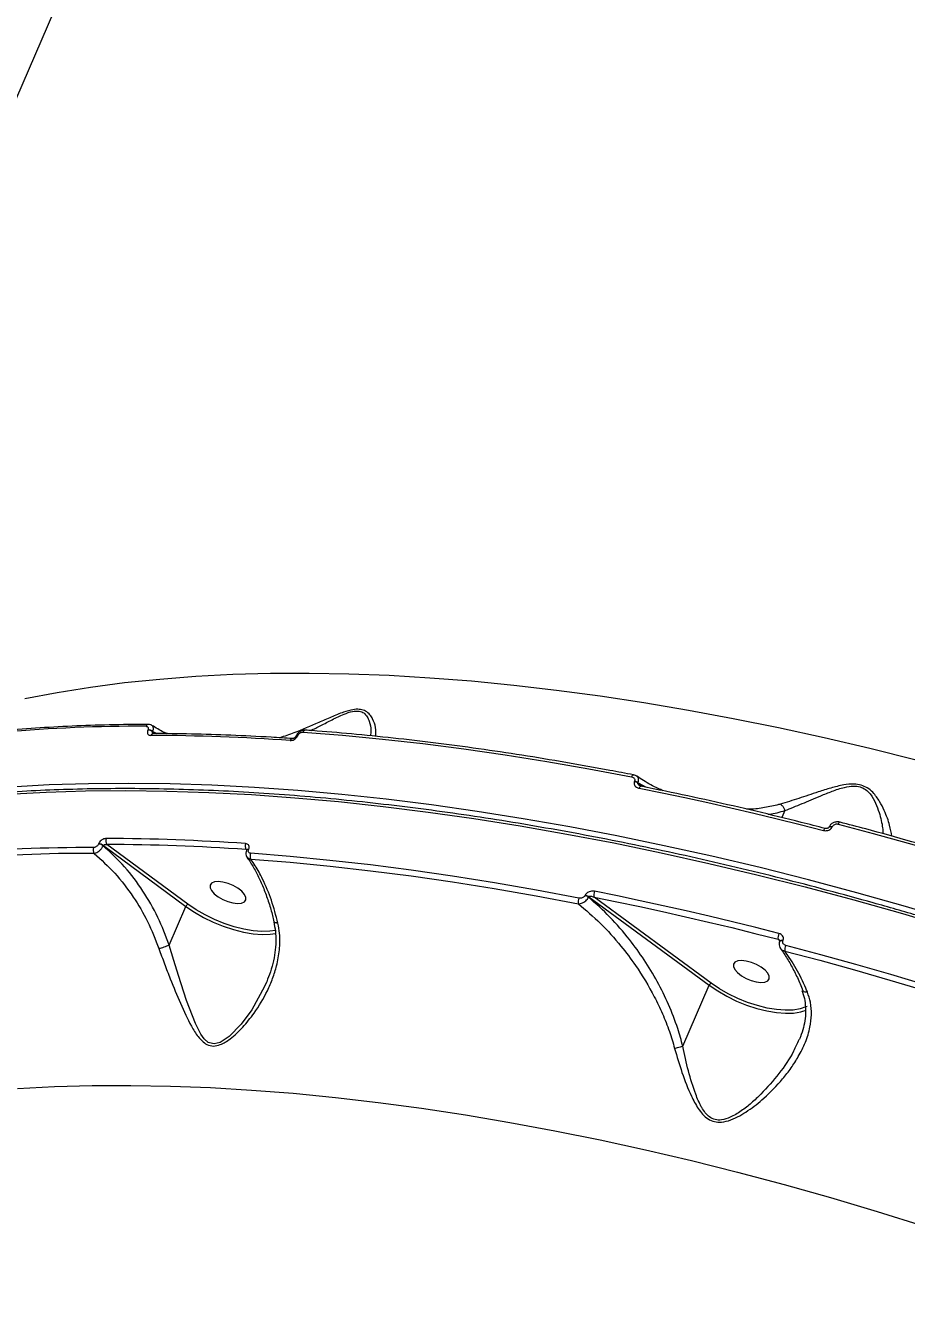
# Model space of a CAD drawing. Header units: millimetres. Extents: x -5238 to 5144, y -3542 to 5092.
# Drawn here: x 2491.6 to 2696.1, y 1511.6 to 1810.1 of the extents above; entities that cross this region are included whole.
import ezdxf

# ---------------------------------------------------------------- set-up
doc = ezdxf.new("R2010")
doc.units = ezdxf.units.MM
for name, color, linetype in [('DIKOM_ОБЪЕКТ', 7, 'Continuous'), ('DIKOM_РАЗМЕР_ЗОНА', 7, 'Continuous'), ('DIKOM_РАЗМЕР_ОБЪЕКТА', 7, 'Continuous')]:
    doc.layers.add(name, color=color, linetype=linetype)
doc.styles.add('style1', font='arial.ttf', dxfattribs={"width": 0.8})
doc.dimstyles.new('1-50', dxfattribs={"dimtxt": 300, "dimasz": 200, "dimexe": 100, "dimexo": 0, "dimgap": 100, "dimtad": 1, "dimtxsty": 'style1', "dimcen": 200, "dimclrd": 7, "dimclre": 7, "dimclrt": 7, "dimadec": 1, "dimazin": 2, "dimtfac": 1, "dimtmove": 0, "dimatfit": 2, "dimfxl": 0, "dimlwd": 25, "dimlwe": 18, "dimarcsym": 0})

# ---------------------------------------------------------------- blocks, each defined once
blk = doc.blocks.new('*D1')
at = {"layer": 'Defpoints', "color": 0, "transparency": 16777216}
for p in [(-4787.63, 5091.56), (3144.22, 5091.56), (-2554.16, -2403.28)]:
    blk.add_point(p, dxfattribs=at)
at = {"layer": 'DIKOM_РАЗМЕР_ЗОНА', "color": 7, "lineweight": 18, "transparency": 16777216}
for p, q in [((3144.22, 5091.56), (-4887.63, 5091.56)), ((-2554.16, -2403.28), (-4887.63, -2403.28))]:
    blk.add_line(p, q, dxfattribs=at)
at = {"layer": 'DIKOM_РАЗМЕР_ЗОНА', "color": 7, "lineweight": 25, "transparency": 16777216}
blk.add_line((-4787.63, -2203.28), (-4787.63, 4891.56), dxfattribs=at)
at = {"layer": 'DIKOM_РАЗМЕР_ЗОНА', "color": 7, "transparency": 16777216}
for points in [[(-4820.97, 4891.56), (-4754.3, 4891.56), (-4787.63, 5091.56)], [(-4820.97, -2203.28), (-4754.3, -2203.28), (-4787.63, -2403.28)]]:
    blk.add_solid(points, dxfattribs=at)
at = {"layer": 'DIKOM_РАЗМЕР_ЗОНА', "color": 7, "transparency": 16777216, "insert": (-5040.81, 1344.14), "char_height": 300, "attachment_point": 5, "rotation": 90, "style": 'style1'}
blk.add_mtext('7500', dxfattribs=at)
blk = doc.blocks.new('*D2')
at = {"layer": 'Defpoints', "color": 0, "transparency": 16777216}
for p in [(5144.22, 2720.02), (-4054.16, -903.28), (5144.22, -3441.88)]:
    blk.add_point(p, dxfattribs=at)
at = {"layer": 'DIKOM_РАЗМЕР_ЗОНА', "color": 7, "lineweight": 18, "transparency": 16777216}
for p, q in [((5144.22, 2720.02), (5144.22, -3541.88)), ((-4054.16, -903.28), (-4054.16, -3541.88))]:
    blk.add_line(p, q, dxfattribs=at)
at = {"layer": 'DIKOM_РАЗМЕР_ЗОНА', "color": 7, "lineweight": 25, "transparency": 16777216}
blk.add_line((-3854.16, -3441.88), (4944.22, -3441.88), dxfattribs=at)
at = {"layer": 'DIKOM_РАЗМЕР_ЗОНА', "color": 7, "transparency": 16777216}
for points in [[(-3854.16, -3408.54), (-3854.16, -3475.21), (-4054.16, -3441.88)], [(4944.22, -3408.54), (4944.22, -3475.21), (5144.22, -3441.88)]]:
    blk.add_solid(points, dxfattribs=at)
at = {"layer": 'DIKOM_РАЗМЕР_ЗОНА', "color": 7, "transparency": 16777216, "insert": (545.03, -3188.7), "char_height": 300, "attachment_point": 5, "style": 'style1'}
blk.add_mtext('9200', dxfattribs=at)
blk = doc.blocks.new('*D3')
at = {"layer": 'Defpoints', "color": 0, "transparency": 16777216}
for p in [(3889.93, 2956), (-2405.68, -161.05), (3889.93, -2949.28)]:
    blk.add_point(p, dxfattribs=at)
at = {"layer": 'DIKOM_РАЗМЕР_ОБЪЕКТА', "color": 7, "lineweight": 18, "transparency": 16777216}
for p, q in [((3889.93, 2956), (3889.93, -3049.28)), ((-2405.68, -161.05), (-2405.68, -3049.28))]:
    blk.add_line(p, q, dxfattribs=at)
at = {"layer": 'DIKOM_РАЗМЕР_ОБЪЕКТА', "color": 7, "lineweight": 25, "transparency": 16777216}
blk.add_line((-2205.68, -2949.28), (3689.93, -2949.28), dxfattribs=at)
at = {"layer": 'DIKOM_РАЗМЕР_ОБЪЕКТА', "color": 7, "transparency": 16777216}
for points in [[(-2205.68, -2915.95), (-2205.68, -2982.61), (-2405.68, -2949.28)], [(3689.93, -2915.95), (3689.93, -2982.61), (3889.93, -2949.28)]]:
    blk.add_solid(points, dxfattribs=at)
at = {"layer": 'DIKOM_РАЗМЕР_ОБЪЕКТА', "color": 7, "transparency": 16777216, "insert": (742.13, -2696.01), "char_height": 300, "attachment_point": 5, "style": 'style1'}
blk.add_mtext('6300', dxfattribs=at)

msp = doc.modelspace()

# ---------------------------------------------------------------- linework, layer by layer
at = {"layer": 'DIKOM_ОБЪЕКТ', "color": 7, "linetype": 'Continuous', "lineweight": 15}
for p, q in [((2536.179, 1901.288), (2419.728, 1632.396)), ((2519.984, 1646.644), (2519.956, 1646.578)), ((2521.06, 1646.183), (2521.089, 1646.249)), ((2521.622, 1645.769), (2521.06, 1646.183)), ((2521.089, 1646.249), (2522.017, 1645.764)), ((2554.341, 1645.191), (2554.321, 1645.146)), ((2554.799, 1645.31), (2554.819, 1645.355)), ((2632.96, 1634.731), (2632.923, 1634.645)), ((2633.756, 1634.281), (2633.793, 1634.366)), ((2634.899, 1633.441), (2633.756, 1634.281)), ((2633.793, 1634.366), (2635.65, 1633.289)), ((2667.882, 1627.895), (2667.17, 1626.251)), ((2678.119, 1624.046), (2678.107, 1624.019)), ((2678.881, 1624.133), (2678.893, 1624.16)), ((2508.518, 1620.169), (2508.49, 1620.103)), ((2509.594, 1619.708), (2509.623, 1619.774)), ((2509.623, 1619.774), (2528.79, 1605.641)), ((2529.26, 1606.138), (2510.439, 1620.015)), ((2542.745, 1618.837), (2542.864, 1618.692)), ((2542.884, 1618.736), (2542.864, 1618.691)), ((2543.342, 1618.855), (2543.362, 1618.9)), ((2621.486, 1608.236), (2621.449, 1608.15)), ((2622.281, 1607.785), (2622.318, 1607.871)), ((2622.318, 1607.871), (2650.311, 1587.323)), ((2650.779, 1587.821), (2623.587, 1607.781)), ((2524.899, 1596.655), (2528.79, 1605.641)), ((2666.283, 1598.009), (2666.664, 1597.55)), ((2666.67, 1597.61), (2666.658, 1597.583)), ((2667.432, 1597.696), (2667.443, 1597.723)), ((2644.178, 1573.161), (2650.311, 1587.323)), ((2671.798, 1581.206), (2672.788, 1581.548))]:
    msp.add_line(p, q, dxfattribs=at)
at = {"layer": 'DIKOM_ОБЪЕКТ', "color": 7, "linetype": 'Continuous', "lineweight": 15, "flags": 128}
for points in [[(2698.332, 1639.592), (2687.613, 1642.278), (2676.956, 1644.779), (2666.371, 1647.093), (2655.868, 1649.218), (2645.457, 1651.152), (2635.147, 1652.894), (2624.948, 1654.441), (2614.87, 1655.793), (2604.921, 1656.948), (2595.111, 1657.904), (2585.45, 1658.662), (2575.946, 1659.219), (2566.608, 1659.577), (2557.445, 1659.734), (2548.465, 1659.691), (2539.677, 1659.446), (2531.088, 1659.002), (2522.707, 1658.357), (2514.542, 1657.513), (2506.6, 1656.47), (2498.889, 1655.23), (2491.415, 1653.793)], [(2556.007, 1646.125), (2565.16, 1645.387), (2574.434, 1644.487), (2583.822, 1643.425), (2593.316, 1642.203), (2602.912, 1640.821), (2612.602, 1639.281), (2622.38, 1637.583), (2632.238, 1635.729)], [(2632.686, 1636.173), (2632.63, 1636.175), (2632.55, 1636.147), (2632.468, 1636.085), (2632.387, 1635.993), (2632.309, 1635.873), (2632.238, 1635.729)], [(2487.348, 1631.705), (2496.317, 1632.185), (2505.486, 1632.466), (2514.846, 1632.548), (2524.391, 1632.429), (2534.112, 1632.111), (2544.001, 1631.593), (2554.049, 1630.877), (2564.248, 1629.962), (2574.59, 1628.849), (2585.065, 1627.541), (2595.665, 1626.036), (2606.381, 1624.337), (2617.205, 1622.445), (2628.126, 1620.362), (2639.135, 1618.09), (2650.224, 1615.63), (2661.383, 1612.984), (2672.603, 1610.156), (2683.874, 1607.146), (2695.186, 1603.958), (2706.531, 1600.594)], [(2707.246, 1602.245), (2695.901, 1605.608), (2684.589, 1608.796), (2673.318, 1611.806), (2662.098, 1614.635), (2650.939, 1617.28), (2639.85, 1619.74), (2628.84, 1622.013), (2617.919, 1624.096), (2607.096, 1625.987), (2596.38, 1627.686), (2585.78, 1629.191), (2575.304, 1630.5), (2564.963, 1631.612), (2554.764, 1632.527), (2544.716, 1633.244), (2534.827, 1633.761), (2525.106, 1634.08), (2515.561, 1634.198), (2506.2, 1634.117), (2497.032, 1633.836), (2488.062, 1633.356)], [(2634.505, 1633.521), (2634.468, 1633.524), (2634.386, 1633.503), (2634.301, 1633.444), (2634.216, 1633.351), (2634.134, 1633.227), (2634.06, 1633.076)], [(2634.06, 1633.076), (2639.349, 1632.003), (2644.658, 1630.886), (2649.985, 1629.725), (2655.329, 1628.522), (2660.689, 1627.275), (2666.065, 1625.986), (2671.455, 1624.654), (2676.858, 1623.28)], [(2677.256, 1623.736), (2677.221, 1623.739), (2677.154, 1623.714), (2677.082, 1623.652), (2677.006, 1623.557), (2676.931, 1623.431), (2676.858, 1623.28)], [(2678.108, 1624.02), (2678.11, 1624.026), (2678.182, 1624.109), (2678.304, 1624.163), (2678.467, 1624.186), (2678.663, 1624.176), (2678.881, 1624.133)], [(2678.119, 1624.047), (2678.122, 1624.053), (2678.194, 1624.136), (2678.315, 1624.19), (2678.479, 1624.213), (2678.675, 1624.203), (2678.893, 1624.16)], [(2680.673, 1625.199), (2680.624, 1625.199), (2680.56, 1625.168), (2680.491, 1625.103), (2680.419, 1625.009), (2680.348, 1624.887), (2680.279, 1624.742)], [(2680.279, 1624.742), (2688.39, 1622.58), (2696.524, 1620.325), (2704.677, 1617.979), (2712.845, 1615.542), (2721.024, 1613.015), (2729.212, 1610.4), (2737.405, 1607.698), (2745.598, 1604.909)], [(2620.043, 1607.569), (2610.185, 1609.424), (2600.407, 1611.122), (2590.717, 1612.662), (2581.121, 1614.044), (2571.627, 1615.266), (2562.239, 1616.327), (2552.965, 1617.228), (2543.812, 1617.966)], [(2543.861, 1616.623), (2552.994, 1615.886), (2562.247, 1614.987), (2571.614, 1613.928), (2581.088, 1612.709), (2590.663, 1611.33), (2600.331, 1609.793), (2610.087, 1608.099), (2619.924, 1606.249)], [(2535.35, 1608.578), (2536.249, 1607.878), (2537.333, 1607.259), (2538.516, 1606.769), (2539.701, 1606.45), (2540.793, 1606.326), (2541.702, 1606.407), (2542.356, 1606.688), (2542.701, 1607.146), (2542.71, 1607.742), (2542.381, 1608.43), (2541.741, 1609.153), (2540.843, 1609.853), (2539.758, 1610.472), (2538.575, 1610.962), (2537.39, 1611.282), (2536.298, 1611.406), (2535.389, 1611.324), (2534.735, 1611.043), (2534.39, 1610.585), (2534.382, 1609.989), (2534.711, 1609.301), (2535.35, 1608.578)], [(2666.493, 1599.346), (2661.09, 1600.72), (2655.7, 1602.052), (2650.324, 1603.342), (2644.963, 1604.588), (2639.619, 1605.791), (2634.292, 1606.952), (2628.984, 1608.069), (2623.695, 1609.142)], [(2549.594, 1600.086), (2548.251, 1599.888), (2546.406, 1599.838), (2544.376, 1599.998), (2542.211, 1600.365), (2539.959, 1600.932), (2537.675, 1601.683), (2535.41, 1602.603), (2533.22, 1603.669), (2531.153, 1604.857), (2529.26, 1606.138)], [(2623.587, 1607.781), (2628.864, 1606.711), (2634.159, 1605.596), (2639.474, 1604.439), (2644.805, 1603.238), (2650.153, 1601.994), (2655.516, 1600.708), (2660.893, 1599.379), (2666.283, 1598.009)], [(2528.79, 1605.641), (2530.743, 1604.319), (2532.874, 1603.095), (2535.133, 1601.995), (2537.468, 1601.046), (2539.824, 1600.271), (2542.146, 1599.687), (2544.38, 1599.308), (2546.473, 1599.143), (2548.376, 1599.195), (2549.625, 1599.372)], [(2666.658, 1597.583), (2666.661, 1597.589), (2666.733, 1597.672), (2666.854, 1597.726), (2667.018, 1597.749), (2667.214, 1597.739), (2667.432, 1597.696)], [(2666.669, 1597.608), (2666.673, 1597.616), (2666.745, 1597.699), (2666.866, 1597.753), (2667.03, 1597.776), (2667.226, 1597.766), (2667.443, 1597.723)], [(2547.276, 1587.622), (2547.059, 1587.011), (2544.056, 1581.595), (2541.649, 1578.304), (2538.829, 1575.426), (2536.75, 1574.059), (2535.335, 1573.71), (2534.248, 1573.933), (2533.985, 1574.069), (2533.026, 1574.887), (2532.256, 1575.953), (2530.996, 1578.431), (2528.944, 1583.788), (2527.047, 1589.598), (2525.956, 1593.094), (2524.898, 1596.652), (2524.897, 1596.653), (2524.897, 1596.653)], [(2667.859, 1595.287), (2675.952, 1593.129), (2684.068, 1590.88), (2692.203, 1588.538), (2700.352, 1586.106), (2708.514, 1583.585), (2716.684, 1580.976), (2724.859, 1578.28), (2733.034, 1575.497)], [(2733.403, 1576.75), (2725.21, 1579.538), (2717.017, 1582.241), (2708.829, 1584.856), (2700.649, 1587.382), (2692.481, 1589.82), (2684.329, 1592.166), (2676.195, 1594.421), (2668.084, 1596.583)], [(2656.871, 1590.26), (2657.77, 1589.561), (2658.854, 1588.941), (2660.037, 1588.452), (2661.222, 1588.132), (2662.314, 1588.008), (2663.223, 1588.09), (2663.877, 1588.371), (2664.222, 1588.828), (2664.231, 1589.425), (2663.902, 1590.112), (2663.262, 1590.835), (2662.364, 1591.535), (2661.279, 1592.155), (2660.096, 1592.644), (2658.911, 1592.964), (2657.819, 1593.088), (2656.91, 1593.006), (2656.256, 1592.725), (2655.911, 1592.268), (2655.903, 1591.671), (2656.232, 1590.983), (2656.871, 1590.26)], [(2673.027, 1582.437), (2672.744, 1582.296), (2671.39, 1581.831), (2669.771, 1581.571), (2667.926, 1581.52), (2665.896, 1581.68), (2663.73, 1582.048), (2661.478, 1582.614), (2659.194, 1583.366), (2656.93, 1584.286), (2654.739, 1585.352), (2652.673, 1586.54), (2650.779, 1587.821)], [(2650.311, 1587.323), (2652.264, 1586.002), (2654.395, 1584.777), (2656.654, 1583.677), (2658.989, 1582.729), (2661.345, 1581.953), (2663.667, 1581.369), (2665.901, 1580.99), (2667.994, 1580.825), (2669.897, 1580.878), (2671.567, 1581.147), (2671.798, 1581.206)], [(2489.663, 1563.349), (2498.251, 1563.793), (2507.04, 1564.037), (2516.02, 1564.081), (2525.183, 1563.924), (2534.521, 1563.566), (2544.025, 1563.008), (2553.686, 1562.251), (2563.496, 1561.294), (2573.444, 1560.14), (2583.522, 1558.788), (2593.722, 1557.241), (2604.031, 1555.499), (2614.443, 1553.565), (2624.946, 1551.44), (2635.53, 1549.126), (2646.187, 1546.625), (2656.907, 1543.94), (2667.678, 1541.072), (2678.492, 1538.026), (2689.337, 1534.803), (2700.205, 1531.406)]]:
    msp.add_lwpolyline(points, dxfattribs=at)
at = {"layer": 'DIKOM_ОБЪЕКТ', "color": 7, "linetype": 'Continuous', "lineweight": 15}
for centre, radius, start, end in [((2520.126, 1647.28), 0.611, 96.28045, 163.6146), ((2517.583, 1300.111), 347.348, 89.67725, 100.6049), ((2519.856, 1644.56), 2.021, 53.44918, 87.18363), ((2519.885, 1644.628), 2.019, 53.41711, 87.19377), ((2521.243, 1645.149), 0.63, 97.18774, 162.45428), ((2518.877, 1152.339), 493.003, 86.02823, 89.79492), ((2553.586, 1644.018), 0.578, 94.93635, 165.99266), ((2554.684, 1644.868), 0.457, 75.44017, 142.87802), ((2554.704, 1644.91), 0.46, 75.51621, 141.88571), ((2556.572, 1645.981), 0.583, 95.36153, 165.64674), ((2632.488, 1632.52), 2.17, 54.26292, 78.4439), ((2632.525, 1632.606), 2.169, 54.24288, 78.43641), ((2511.542, 1620.849), 1.383, 156.25467, 217.06064), ((2508.532, 1128.944), 492.465, 86.02617, 89.79698), ((2505.386, 1271.961), 347.338, 89.67688, 100.60485), ((2505.52, 1271.385), 346.567, 89.67699, 100.6051), ((2508.635, 1618.738), 1.404, 156.71118, 214.28391), ((2508.388, 1618.08), 2.026, 53.47619, 87.13469), ((2508.417, 1618.146), 2.026, 53.47619, 87.13469), ((2508.684, 1128.33), 491.689, 86.02778, 89.79554), ((2544.013, 1619.611), 1.486, 155.62736, 211.39532), ((2543.227, 1618.411), 0.459, 75.53053, 142.31437), ((2543.247, 1618.46), 0.456, 75.33347, 143.01791), ((2545.215, 1617.345), 1.534, 156.11322, 208.07407), ((2625.442, 1608.319), 1.931, 154.77171, 196.17301), ((2529.651, 1605.299), 0.926, 114.96618, 158.33761), ((2621.849, 1606.741), 1.987, 155.3631, 194.34132), ((2621.013, 1606.023), 2.172, 54.25902, 78.42026), ((2621.048, 1606.104), 2.176, 54.28205, 78.39724), ((2668.678, 1598.319), 2.415, 154.81383, 187.37625), ((2670.423, 1595.509), 2.574, 155.34135, 184.96261), ((2651.175, 1586.98), 0.93, 115.20815, 158.37961)]:
    msp.add_arc(centre, radius, start, end, dxfattribs=at)
for points, knots in [([(2572.879, 1645.116), (2572.909, 1645.793), (2572.965, 1647.053), (2572.372, 1648.862), (2571.557, 1650.155), (2570.669, 1650.968), (2569.705, 1651.317), (2568.703, 1651.432), (2567.415, 1651.351), (2565.166, 1650.698), (2562.503, 1649.603), (2558.649, 1647.904), (2554.638, 1646.119), (2551.677, 1645.14), (2550.594, 1644.782)], [0, 0, 0, 0, 0.1400336, 0.2604012, 0.32126, 0.3835871, 0.4342262, 0.4438753, 0.490513, 0.5540903, 0.6382053, 0.7245522, 0.8992875, 1, 1, 1, 1]), ([(2557.762, 1646.47), (2558.54, 1646.852), (2560.177, 1647.656), (2562.745, 1649.004), (2565.205, 1650.192), (2567.315, 1650.934), (2568.501, 1651.036), (2569.389, 1650.92), (2570.22, 1650.546), (2570.929, 1649.685), (2571.522, 1648.302), (2571.825, 1646.717), (2571.684, 1645.658), (2571.628, 1645.241)], [0, 0, 0, 0, 0.1050234, 0.2209584, 0.3388203, 0.4220717, 0.4812383, 0.4934557, 0.5584472, 0.6397686, 0.7243288, 0.8914311, 1, 1, 1, 1]), ([(2520.062, 1647.888), (2518.504, 1647.88), (2513.983, 1647.856), (2506.628, 1647.681), (2498.061, 1647.303), (2489.676, 1646.744), (2481.479, 1646.007), (2473.475, 1645.093), (2465.674, 1643.999), (2459.252, 1642.934), (2455.464, 1642.208), (2454.147, 1641.956)], [0, 0, 0, 0, 0.0652739, 0.1893417, 0.3134163, 0.4374963, 0.5615843, 0.6856772, 0.8097759, 0.9338803, 1, 1, 1, 1]), ([(2520.906, 1647.642), (2520.888, 1647.658), (2520.739, 1647.791), (2520.432, 1647.879), (2520.158, 1647.866), (2520.06, 1647.861)], [0, 0, 0, 0, 0.079692, 0.6695031, 1, 1, 1, 1]), ([(2521.089, 1646.249), (2521.123, 1646.347), (2521.222, 1646.631), (2521.257, 1647.067), (2521.159, 1647.46), (2520.974, 1647.581), (2520.896, 1647.632)], [0, 0, 0, 0, 0.1595561, 0.4595644, 0.7726208, 1, 1, 1, 1]), ([(2524.372, 1645.735), (2524.107, 1645.856), (2522.928, 1646.394), (2521.792, 1647.105), (2520.911, 1647.656)], [0, 0, 0, 0, 0.2249687, 1, 1, 1, 1]), ([(2519.54, 1647.453), (2519.629, 1647.443), (2519.807, 1647.424), (2519.988, 1647.275), (2520.071, 1647.056), (2520.055, 1646.832), (2520.003, 1646.693), (2519.984, 1646.644)], [0, 0, 0, 0, 0.2288511, 0.4578072, 0.6784476, 0.8883167, 1, 1, 1, 1]), ([(2519.956, 1646.578), (2519.928, 1646.507), (2519.847, 1646.295), (2519.825, 1645.95), (2519.954, 1645.615), (2520.232, 1645.384), (2520.505, 1645.354), (2520.642, 1645.339)], [0, 0, 0, 0, 0.1082994, 0.3203935, 0.5430634, 0.7715113, 1, 1, 1, 1]), ([(2521.189, 1645.778), (2521.175, 1645.788), (2521.111, 1645.834), (2521.053, 1645.938), (2521.032, 1646.046), (2521.039, 1646.122), (2521.051, 1646.159), (2521.06, 1646.183)], [0, 0, 0, 0, 0.1099131, 0.4967222, 0.7542217, 0.8345978, 1, 1, 1, 1]), ([(2521.225, 1645.78), (2521.194, 1645.778), (2521.147, 1645.775), (2521.156, 1645.774), (2521.159, 1645.773)], [0, 0, 0, 0, 0.6853866, 1, 1, 1, 1]), ([(2553.536, 1644.594), (2551.877, 1644.703), (2547.065, 1645.019), (2539.211, 1645.404), (2530.064, 1645.702), (2524.115, 1645.751), (2521.164, 1645.775)], [0, 0, 0, 0, 0.1498876, 0.4347592, 0.7196502, 1, 1, 1, 1]), ([(2553.025, 1644.158), (2553.17, 1644.162), (2553.46, 1644.171), (2553.924, 1644.358), (2554.34, 1644.653), (2554.639, 1644.99), (2554.754, 1645.219), (2554.799, 1645.31)], [0, 0, 0, 0, 0.2150193, 0.4299484, 0.6446832, 0.8592193, 1, 1, 1, 1]), ([(2554.318, 1645.144), (2554.304, 1645.113), (2554.272, 1645.044), (2554.166, 1644.909), (2554.023, 1644.779), (2553.857, 1644.675), (2553.696, 1644.611), (2553.577, 1644.592), (2553.552, 1644.594), (2553.542, 1644.596)], [0, 0, 0, 0, 0.1286541, 0.2794529, 0.4257089, 0.5816627, 0.7369582, 0.89201, 1, 1, 1, 1]), ([(2556.513, 1646.543), (2556.447, 1646.553), (2556.171, 1646.591), (2555.646, 1646.456), (2555.013, 1646.103), (2554.544, 1645.642), (2554.412, 1645.293), (2554.371, 1645.183)], [0, 0, 0, 0, 0.0766704, 0.3163369, 0.5826139, 0.8679624, 1, 1, 1, 1]), ([(2554.819, 1645.355), (2554.85, 1645.417), (2554.927, 1645.571), (2555.128, 1645.797), (2555.406, 1645.994), (2555.716, 1646.118), (2555.91, 1646.123), (2556.007, 1646.125)], [0, 0, 0, 0, 0.1423652, 0.3571698, 0.5716247, 0.7857795, 1, 1, 1, 1]), ([(2632.686, 1636.173), (2630.873, 1636.523), (2625.616, 1637.537), (2616.978, 1639.085), (2606.808, 1640.76), (2596.739, 1642.26), (2586.777, 1643.587), (2576.93, 1644.737), (2567.377, 1645.694), (2560.601, 1646.262), (2557.056, 1646.522), (2556.517, 1646.561)], [0, 0, 0, 0, 0.0688433, 0.1996577, 0.3304779, 0.4613037, 0.5921318, 0.7229661, 0.8538041, 0.977767, 1, 1, 1, 1]), ([(2632.238, 1635.729), (2632.386, 1635.685), (2632.646, 1635.609), (2632.9, 1635.376), (2633.02, 1635.122), (2633.022, 1634.898), (2632.974, 1634.769), (2632.96, 1634.731)], [0, 0, 0, 0, 0.3025303, 0.5346503, 0.7254522, 0.9170706, 1, 1, 1, 1]), ([(2633.459, 1635.862), (2633.284, 1635.964), (2633.041, 1636.107), (2632.76, 1636.148), (2632.682, 1636.159)], [0, 0, 0, 0, 0.7204317, 1, 1, 1, 1]), ([(2633.793, 1634.366), (2633.82, 1634.444), (2633.911, 1634.703), (2633.938, 1635.12), (2633.805, 1635.578), (2633.575, 1635.769), (2633.453, 1635.872)], [0, 0, 0, 0, 0.1250161, 0.4115371, 0.6860681, 1, 1, 1, 1]), ([(2639.632, 1632.48), (2639.237, 1632.655), (2637.684, 1633.342), (2635.616, 1634.474), (2633.989, 1635.54), (2633.462, 1635.884)], [0, 0, 0, 0, 0.1877485, 0.7373746, 1, 1, 1, 1]), ([(2863.531, 1537.448), (2861.748, 1538.36), (2856.578, 1541.007), (2847.947, 1545.304), (2837.618, 1550.3), (2827.209, 1555.178), (2816.729, 1559.938), (2806.187, 1564.572), (2795.591, 1569.081), (2784.948, 1573.459), (2774.266, 1577.704), (2763.553, 1581.811), (2752.818, 1585.779), (2742.069, 1589.604), (2731.312, 1593.282), (2720.558, 1596.813), (2709.813, 1600.192), (2699.085, 1603.417), (2688.384, 1606.487), (2677.716, 1609.397), (2667.091, 1612.147), (2656.515, 1614.735), (2645.996, 1617.158), (2635.544, 1619.413), (2625.165, 1621.501), (2614.867, 1623.419), (2604.658, 1625.166), (2594.545, 1626.74), (2584.537, 1628.14), (2574.64, 1629.365), (2564.863, 1630.414), (2555.212, 1631.287), (2545.694, 1631.983), (2536.318, 1632.5), (2527.089, 1632.839), (2518.015, 1632.999), (2509.102, 1632.981), (2500.357, 1632.783), (2491.788, 1632.408), (2483.399, 1631.853), (2475.198, 1631.12), (2467.19, 1630.209), (2459.382, 1629.121), (2451.779, 1627.857), (2444.388, 1626.417), (2437.213, 1624.802), (2430.26, 1623.014), (2423.535, 1621.053), (2417.043, 1618.922), (2410.788, 1616.621), (2404.776, 1614.153), (2399.011, 1611.518), (2393.498, 1608.72), (2388.24, 1605.76), (2383.244, 1602.64), (2378.509, 1599.364), (2374.052, 1595.929), (2370.207, 1592.68), (2367.972, 1590.509), (2367.028, 1589.592)], [0, 0, 0, 0, 0.0093526, 0.0271223, 0.0448921, 0.0626617, 0.0804316, 0.0982015, 0.1159713, 0.1337409, 0.1515109, 0.1692807, 0.1870504, 0.2048205, 0.2225906, 0.2403612, 0.2581317, 0.2759022, 0.2936734, 0.3114444, 0.3292159, 0.346988, 0.3647601, 0.3825326, 0.4003056, 0.4180792, 0.4358531, 0.4536275, 0.4714028, 0.4891785, 0.5069546, 0.5247317, 0.5425095, 0.5602878, 0.5780671, 0.5958472, 0.6136282, 0.63141, 0.6491928, 0.6669765, 0.6847611, 0.7025464, 0.7203328, 0.7381197, 0.7559074, 0.7736955, 0.7914839, 0.8092721, 0.8270597, 0.8448465, 0.8626315, 0.8804141, 0.8981939, 0.9159693, 0.9337396, 0.9515036, 0.9692604, 0.9870088, 1, 1, 1, 1]), ([(2632.923, 1634.645), (2632.901, 1634.587), (2632.826, 1634.385), (2632.834, 1634.029), (2633.033, 1633.624), (2633.434, 1633.261), (2633.839, 1633.141), (2634.06, 1633.076)], [0, 0, 0, 0, 0.0796504, 0.2757351, 0.4707513, 0.7105399, 1, 1, 1, 1]), ([(2634.173, 1633.66), (2634.097, 1633.716), (2633.952, 1633.823), (2633.813, 1633.99), (2633.751, 1634.124), (2633.735, 1634.211), (2633.749, 1634.26), (2633.756, 1634.281)], [0, 0, 0, 0, 0.3484116, 0.6635171, 0.7938428, 0.9132087, 1, 1, 1, 1]), ([(2634.507, 1633.525), (2634.486, 1633.528), (2634.356, 1633.547), (2634.226, 1633.61), (2634.183, 1633.649), (2634.175, 1633.655)], [0, 0, 0, 0, 0.1418483, 0.8505532, 1, 1, 1, 1]), ([(2677.256, 1623.736), (2675.394, 1624.212), (2669.994, 1625.593), (2661.093, 1627.754), (2650.581, 1630.161), (2641.723, 1632.066), (2636.384, 1633.143), (2634.505, 1633.521)], [0, 0, 0, 0, 0.1293234, 0.3750564, 0.6207941, 0.8665449, 1, 1, 1, 1]), ([(2692.688, 1621.947), (2692.564, 1622.756), (2692.304, 1624.445), (2691.253, 1627.355), (2689.921, 1630.012), (2688.643, 1631.859), (2687.126, 1633.16), (2685.61, 1633.857), (2683.698, 1634.118), (2681.268, 1633.849), (2678.505, 1633.132), (2675.007, 1632.019), (2671.029, 1630.659), (2668.23, 1629.807), (2666.818, 1629.378)], [0, 0, 0, 0, 0.1326133, 0.2771501, 0.3582127, 0.4408237, 0.486974, 0.5262523, 0.5657582, 0.6186305, 0.6893054, 0.7618486, 0.8798243, 1, 1, 1, 1]), ([(2667.882, 1627.895), (2669.193, 1628.416), (2671.835, 1629.465), (2675.54, 1631.069), (2678.833, 1632.399), (2681.373, 1633.268), (2683.64, 1633.666), (2685.391, 1633.468), (2686.727, 1632.782), (2687.991, 1631.472), (2688.998, 1629.587), (2689.961, 1626.877), (2690.566, 1624.361), (2690.622, 1622.963), (2690.64, 1622.513)], [0, 0, 0, 0, 0.1297408, 0.2615809, 0.3377877, 0.4152579, 0.4694276, 0.5086262, 0.547799, 0.5953417, 0.6821925, 0.7715097, 0.9263319, 1, 1, 1, 1]), ([(2666.818, 1629.378), (2666.553, 1629.303), (2665.222, 1628.93), (2662.763, 1628.494), (2660.391, 1628.135), (2659.096, 1628.214), (2658.934, 1628.224)], [0, 0, 0, 0, 0.1037366, 0.5219618, 0.9402535, 1, 1, 1, 1]), ([(2664.023, 1627.017), (2664.106, 1627.026), (2665.425, 1627.171), (2666.693, 1627.546), (2667.883, 1627.898)], [0, 0, 0, 0, 0.0624761, 1, 1, 1, 1]), ([(2667.883, 1627.898), (2667.805, 1628.11), (2667.649, 1628.533), (2667.308, 1629.002), (2667.02, 1629.261), (2666.865, 1629.35), (2666.818, 1629.378)], [0, 0, 0, 0, 0.3252512, 0.6505137, 0.8925909, 1, 1, 1, 1]), ([(2667.883, 1627.898), (2667.883, 1627.898), (2667.883, 1627.897), (2667.882, 1627.896), (2667.882, 1627.895), (2667.882, 1627.895)], [0, 0, 0, 0, 0.2684408, 0.6948373, 1, 1, 1, 1]), ([(2676.858, 1623.28), (2677.004, 1623.254), (2677.317, 1623.196), (2677.815, 1623.263), (2678.28, 1623.454), (2678.664, 1623.748), (2678.809, 1624.005), (2678.881, 1624.133)], [0, 0, 0, 0, 0.1890173, 0.4045707, 0.606869, 0.8033649, 1, 1, 1, 1]), ([(2678.106, 1624.018), (2678.106, 1624.017), (2678.102, 1624.003), (2678.069, 1623.95), (2677.988, 1623.872), (2677.868, 1623.796), (2677.705, 1623.734), (2677.508, 1623.704), (2677.345, 1623.71), (2677.275, 1623.735), (2677.259, 1623.741)], [0, 0, 0, 0, 0.0143222, 0.1618608, 0.2824556, 0.4087568, 0.5607166, 0.7359324, 0.9387437, 1, 1, 1, 1]), ([(2680.668, 1625.18), (2680.471, 1625.223), (2680.01, 1625.323), (2679.273, 1625.165), (2678.628, 1624.776), (2678.243, 1624.368), (2678.156, 1624.095), (2678.138, 1624.04)], [0, 0, 0, 0, 0.1993745, 0.4663496, 0.7118711, 0.9416005, 1, 1, 1, 1]), ([(2678.893, 1624.16), (2678.942, 1624.248), (2679.04, 1624.422), (2679.302, 1624.622), (2679.62, 1624.754), (2679.963, 1624.801), (2680.179, 1624.761), (2680.279, 1624.742)], [0, 0, 0, 0, 0.1951561, 0.390017, 0.5932075, 0.8110853, 1, 1, 1, 1]), ([(2745.911, 1605.391), (2744.025, 1606.039), (2738.553, 1607.917), (2729.495, 1610.915), (2718.748, 1614.331), (2708.016, 1617.592), (2697.308, 1620.695), (2688.195, 1623.217), (2682.661, 1624.675), (2680.673, 1625.199)], [0, 0, 0, 0, 0.0864651, 0.2507523, 0.4150429, 0.5793367, 0.7436311, 0.9079285, 1, 1, 1, 1]), ([(2510.276, 1621.405), (2510.164, 1621.397), (2509.913, 1621.378), (2509.494, 1621.212), (2509.082, 1620.932), (2508.731, 1620.572), (2508.589, 1620.303), (2508.518, 1620.169)], [0, 0, 0, 0, 0.174211, 0.3895886, 0.5958276, 0.7979212, 1, 1, 1, 1]), ([(2508.49, 1620.103), (2508.443, 1620.014), (2508.35, 1619.837), (2508.119, 1619.601), (2507.85, 1619.419), (2507.58, 1619.311), (2507.417, 1619.299), (2507.345, 1619.293)], [0, 0, 0, 0, 0.2039398, 0.4080084, 0.6135717, 0.8265507, 1, 1, 1, 1]), ([(2507.474, 1617.947), (2507.601, 1617.974), (2507.884, 1618.036), (2508.371, 1618.299), (2508.866, 1618.697), (2509.305, 1619.185), (2509.497, 1619.534), (2509.594, 1619.708)], [0, 0, 0, 0, 0.1700603, 0.3808105, 0.5866925, 0.7931025, 1, 1, 1, 1]), ([(2507.474, 1617.947), (2509.106, 1616.468), (2512.414, 1613.472), (2516.546, 1608.062), (2520.052, 1602.179), (2521.692, 1597.979), (2522.522, 1595.853)], [0, 0, 0, 0, 0.253609, 0.5139743, 0.7539665, 1, 1, 1, 1]), ([(2524.899, 1596.655), (2524.075, 1598.831), (2522.407, 1603.238), (2518.867, 1609.335), (2514.64, 1615.012), (2511.29, 1618.129), (2509.594, 1619.708)], [0, 0, 0, 0, 0.2419718, 0.4901411, 0.7417804, 1, 1, 1, 1]), ([(2509.623, 1619.774), (2509.643, 1619.81), (2509.668, 1619.854), (2509.747, 1619.929), (2509.861, 1619.999), (2510.054, 1620.049), (2510.254, 1620.055), (2510.381, 1620.028), (2510.439, 1620.015)], [0, 0, 0, 0, 0.1444618, 0.1755075, 0.3625638, 0.5709253, 0.8046145, 1, 1, 1, 1]), ([(2543.362, 1618.9), (2543.395, 1618.992), (2543.48, 1619.223), (2543.482, 1619.581), (2543.338, 1619.915), (2543.059, 1620.155), (2542.793, 1620.201), (2542.66, 1620.224)], [0, 0, 0, 0, 0.1407896, 0.3553144, 0.5700075, 0.7849937, 1, 1, 1, 1]), ([(2542.865, 1618.692), (2542.865, 1618.692), (2542.743, 1618.497), (2542.688, 1618.056), (2542.73, 1617.481), (2542.922, 1617.193), (2543.001, 1617.074)], [0, 0, 0, 0, 0.0012906, 0.3943409, 0.7497529, 1, 1, 1, 1]), ([(2542.745, 1618.837), (2542.793, 1618.83), (2542.852, 1618.822), (2542.891, 1618.787), (2542.898, 1618.78)], [0, 0, 0, 0, 0.8042152, 1, 1, 1, 1]), ([(2542.912, 1618.835), (2542.914, 1618.832), (2542.918, 1618.828), (2542.89, 1618.759), (2542.88, 1618.733)], [0, 0, 0, 0, 0.6275819, 1, 1, 1, 1]), ([(2543.812, 1617.966), (2543.723, 1617.982), (2543.545, 1618.014), (2543.359, 1618.174), (2543.262, 1618.397), (2543.263, 1618.638), (2543.319, 1618.793), (2543.342, 1618.855)], [0, 0, 0, 0, 0.2142791, 0.4284303, 0.6428938, 0.8577548, 1, 1, 1, 1]), ([(2542.964, 1617.018), (2543.245, 1616.621), (2544.024, 1615.522), (2545.184, 1613.446), (2546.441, 1610.831), (2547.558, 1607.983), (2548.511, 1605.075), (2549.005, 1603.05), (2549.237, 1602.098)], [0, 0, 0, 0, 0.1023769, 0.2836493, 0.4664335, 0.6505963, 0.8357855, 1, 1, 1, 1]), ([(2543.001, 1617.039), (2543.002, 1617.038), (2543.065, 1616.898), (2543.346, 1616.716), (2543.689, 1616.654), (2543.861, 1616.623)], [0, 0, 0, 0, 0.003142, 0.5013468, 1, 1, 1, 1]), ([(2550.159, 1601.751), (2549.685, 1603.555), (2548.725, 1607.205), (2546.857, 1611.604), (2545.176, 1614.684), (2544.202, 1616.12), (2543.861, 1616.623)], [0, 0, 0, 0, 0.318192, 0.6439664, 0.875248, 1, 1, 1, 1]), ([(2623.695, 1609.142), (2623.664, 1609.148), (2623.435, 1609.19), (2623.014, 1609.199), (2622.472, 1609.08), (2622.034, 1608.868), (2621.683, 1608.587), (2621.552, 1608.353), (2621.486, 1608.236)], [0, 0, 0, 0, 0.0392384, 0.287285, 0.4951884, 0.6710062, 0.8353342, 1, 1, 1, 1]), ([(2619.924, 1606.249), (2619.957, 1606.249), (2620.182, 1606.253), (2620.607, 1606.338), (2621.163, 1606.594), (2621.633, 1606.932), (2622.028, 1607.335), (2622.196, 1607.634), (2622.281, 1607.785)], [0, 0, 0, 0, 0.0391042, 0.2683081, 0.466409, 0.6436492, 0.8199205, 1, 1, 1, 1]), ([(2619.924, 1606.249), (2621.654, 1604.77), (2625.139, 1601.791), (2629.532, 1596.897), (2633.786, 1591.255), (2636.996, 1585.946), (2639.478, 1580.736), (2641.077, 1576.732), (2641.88, 1574.008), (2642.268, 1572.691)], [0, 0, 0, 0, 0.1738697, 0.3501381, 0.4880589, 0.6922725, 0.7971146, 0.901939, 1, 1, 1, 1]), ([(2621.449, 1608.15), (2621.406, 1608.074), (2621.321, 1607.922), (2621.096, 1607.74), (2620.817, 1607.607), (2620.475, 1607.533), (2620.21, 1607.539), (2620.064, 1607.565), (2620.043, 1607.569)], [0, 0, 0, 0, 0.1673726, 0.3344871, 0.5090745, 0.7130643, 0.95766, 1, 1, 1, 1]), ([(2644.176, 1573.159), (2643.799, 1574.534), (2642.895, 1577.834), (2640.922, 1582.891), (2638.299, 1588.236), (2635.253, 1593.284), (2631.599, 1598.321), (2627.32, 1603.28), (2623.961, 1606.283), (2622.281, 1607.785)], [0, 0, 0, 0, 0.0999748, 0.2399006, 0.3803191, 0.5203839, 0.660147, 0.8300695, 1, 1, 1, 1]), ([(2622.318, 1607.871), (2622.33, 1607.891), (2622.353, 1607.931), (2622.442, 1607.989), (2622.6, 1608.025), (2622.847, 1608.016), (2623.166, 1607.949), (2623.42, 1607.857), (2623.567, 1607.791), (2623.587, 1607.781)], [0, 0, 0, 0, 0.0552446, 0.1097243, 0.2435443, 0.417535, 0.6517804, 0.9518301, 1, 1, 1, 1]), ([(2522.522, 1595.853), (2522.943, 1594.677), (2523.792, 1592.305), (2525.458, 1588.013), (2527.511, 1583.047), (2529.584, 1578.565), (2531.299, 1575.748), (2532.517, 1574.348), (2533.663, 1573.478), (2535.137, 1573.103), (2537.055, 1573.548), (2539.44, 1575.04), (2542.078, 1577.577), (2545.065, 1581.321), (2547.354, 1585.169), (2548.969, 1588.911), (2549.976, 1592.076), (2550.609, 1595.581), (2550.68, 1598.921), (2550.304, 1600.966), (2550.159, 1601.751)], [0, 0, 0, 0, 0.0563533, 0.1136134, 0.2103723, 0.3099835, 0.3619811, 0.3883007, 0.4153372, 0.4457383, 0.4740995, 0.5167972, 0.5802343, 0.6452966, 0.7405623, 0.7897117, 0.8388458, 0.8993629, 0.9613614, 1, 1, 1, 1]), ([(2549.188, 1602.096), (2549.328, 1601.371), (2549.622, 1599.846), (2549.702, 1597.452), (2549.518, 1594.931), (2549.003, 1592.371), (2548.281, 1589.909), (2547.617, 1588.349), (2547.305, 1587.616)], [0, 0, 0, 0, 0.15054, 0.3167168, 0.4891425, 0.6653093, 0.8428883, 1, 1, 1, 1]), ([(2550.159, 1601.751), (2550.127, 1601.753), (2550, 1601.76), (2549.721, 1601.798), (2549.402, 1601.904), (2549.324, 1602.046), (2549.286, 1602.114)], [0, 0, 0, 0, 0.0678107, 0.2659048, 0.6450831, 1, 1, 1, 1]), ([(2666.283, 1598.009), (2666.362, 1597.965), (2666.498, 1597.888), (2666.601, 1597.77), (2666.645, 1597.719)], [0, 0, 0, 0, 0.5751867, 1, 1, 1, 1]), ([(2666.672, 1597.577), (2666.609, 1597.404), (2666.469, 1597.018), (2666.536, 1596.388), (2666.756, 1596.027), (2666.859, 1595.858)], [0, 0, 0, 0, 0.3018724, 0.6716746, 1, 1, 1, 1]), ([(2667.443, 1597.723), (2667.467, 1597.787), (2667.544, 1597.993), (2667.549, 1598.373), (2667.365, 1598.805), (2667.002, 1599.164), (2666.663, 1599.286), (2666.493, 1599.346)], [0, 0, 0, 0, 0.0932177, 0.3039047, 0.5302782, 0.7652007, 1, 1, 1, 1]), ([(2666.648, 1597.722), (2666.651, 1597.719), (2666.689, 1597.686), (2666.668, 1597.659), (2666.7, 1597.659), (2666.67, 1597.611), (2666.668, 1597.609)], [0, 0, 0, 0, 0.0376271, 0.4876124, 0.979482, 1, 1, 1, 1]), ([(2668.084, 1596.583), (2667.968, 1596.625), (2667.737, 1596.709), (2667.489, 1596.955), (2667.361, 1597.251), (2667.363, 1597.512), (2667.416, 1597.654), (2667.432, 1597.696)], [0, 0, 0, 0, 0.2336231, 0.4673168, 0.6955407, 0.9087884, 1, 1, 1, 1]), ([(2522.522, 1595.853), (2522.581, 1595.872), (2522.752, 1595.925), (2523.14, 1596.049), (2523.705, 1596.236), (2524.354, 1596.458), (2524.716, 1596.588), (2524.897, 1596.653)], [0, 0, 0, 0, 0.0873014, 0.2535658, 0.50237, 0.7511649, 1, 1, 1, 1]), ([(2524.897, 1596.653), (2524.898, 1596.654), (2524.898, 1596.654), (2524.898, 1596.655), (2524.899, 1596.655), (2524.899, 1596.655)], [0, 0, 0, 0, 0.3892149, 0.8669345, 1, 1, 1, 1]), ([(2666.846, 1595.843), (2666.908, 1595.763), (2667.535, 1594.961), (2668.633, 1593.198), (2670.1, 1590.543), (2671.222, 1588.173), (2671.799, 1586.635), (2671.987, 1586.132)], [0, 0, 0, 0, 0.0304756, 0.3086217, 0.5868845, 0.864975, 1, 1, 1, 1]), ([(2666.86, 1595.855), (2666.981, 1595.718), (2667.232, 1595.438), (2667.646, 1595.338), (2667.859, 1595.287)], [0, 0, 0, 0, 0.486041, 1, 1, 1, 1]), ([(2673.112, 1585.711), (2672.987, 1586.016), (2672.2, 1587.926), (2670.558, 1591.321), (2668.77, 1593.948), (2667.859, 1595.287)], [0, 0, 0, 0, 0.0849933, 0.5334825, 1, 1, 1, 1]), ([(2642.268, 1572.691), (2642.814, 1570.803), (2643.918, 1566.98), (2645.733, 1562.298), (2647.409, 1559.134), (2648.742, 1557.374), (2649.964, 1556.266), (2651.478, 1555.578), (2653.339, 1555.473), (2655.353, 1556.016), (2657.4, 1556.993), (2660.006, 1558.633), (2663.478, 1561.4), (2666.779, 1564.803), (2669.341, 1568.107), (2671.162, 1570.931), (2672.732, 1574.102), (2673.754, 1577.379), (2674.116, 1580.503), (2673.932, 1583.235), (2673.368, 1584.938), (2673.112, 1585.711)], [0, 0, 0, 0, 0.0913269, 0.1848747, 0.2390176, 0.2664364, 0.2946525, 0.3210543, 0.3475157, 0.3830357, 0.4182934, 0.4536302, 0.5268349, 0.6259303, 0.6770933, 0.72824, 0.7903882, 0.8540606, 0.9046384, 0.9566786, 1, 1, 1, 1]), ([(2671.829, 1586.081), (2671.882, 1585.955), (2672.202, 1585.204), (2672.512, 1583.745), (2672.736, 1581.709), (2672.634, 1579.608), (2672.208, 1577.503), (2671.679, 1575.83), (2671.257, 1574.884), (2671.144, 1574.63)], [0, 0, 0, 0, 0.0349854, 0.2090472, 0.3892723, 0.5724774, 0.7537148, 0.9339394, 1, 1, 1, 1]), ([(2673.112, 1585.711), (2673.087, 1585.711), (2672.881, 1585.704), (2672.52, 1585.742), (2672.146, 1585.899), (2672.055, 1586.084), (2672.013, 1586.169)], [0, 0, 0, 0, 0.0450812, 0.3635463, 0.7062443, 1, 1, 1, 1]), ([(2642.268, 1572.691), (2642.335, 1572.709), (2642.553, 1572.766), (2643.003, 1572.88), (2643.612, 1573.03), (2643.988, 1573.116), (2644.176, 1573.159)], [0, 0, 0, 0, 0.1074908, 0.3494758, 0.6747776, 1, 1, 1, 1]), ([(2644.178, 1573.161), (2644.178, 1573.16), (2644.177, 1573.16), (2644.177, 1573.159), (2644.176, 1573.159), (2644.176, 1573.159)], [0, 0, 0, 0, 0.4231903, 0.7585287, 1, 1, 1, 1]), ([(2671.113, 1574.648), (2670.725, 1573.776), (2669.518, 1571.061), (2666.598, 1566.755), (2663.133, 1562.83), (2660.131, 1559.981), (2657.784, 1558.106), (2655.451, 1556.738), (2653.356, 1556.006), (2651.652, 1556.047), (2650.345, 1556.698), (2649.347, 1557.72), (2648.783, 1558.587), (2647.99, 1559.984), (2646.828, 1562.746), (2645.395, 1567.426), (2644.584, 1571.249), (2644.178, 1573.161)], [0, 0, 0, 0, 0.0625433, 0.1947367, 0.3271204, 0.3891673, 0.4512497, 0.5128031, 0.5564025, 0.5878329, 0.6191845, 0.6509551, 0.6829293, 0.6881596, 0.7576923, 0.8788186, 1, 1, 1, 1])]:
    msp.add_open_spline(points, degree=3, knots=knots, dxfattribs=at)

# ---------------------------------------------------------------- dimensions: what is measured, and where the dimension line sits
at = {"layer": 'DIKOM_РАЗМЕР_ЗОНА'}
dim = msp.add_linear_dim(base=(-4787.635, 5091.556), p1=(-2554.164, -2403.276), p2=(3144.22, 5091.556), angle=90, text='7500', dimstyle='1-50', dxfattribs=at)
dim.commit()
dim.dimension.update_dxf_attribs({"geometry": '*D1', "text_midpoint": (-4787.635, 1344.14), "dimtype": 160})
dim = msp.add_linear_dim(base=(5144.22, -3441.876), p1=(-4054.164, -903.276), p2=(5144.22, 2720.022), text='9200', dimstyle='1-50', dxfattribs=at)
dim.commit()
dim.dimension.update_dxf_attribs({"geometry": '*D2', "text_midpoint": (545.028, -3441.876), "dimtype": 160})
at = {"layer": 'DIKOM_РАЗМЕР_ОБЪЕКТА'}
dim = msp.add_linear_dim(base=(3889.931, -2949.281), p1=(-2405.679, -161.052), p2=(3889.931, 2956.002), text='6300', dimstyle='1-50', dxfattribs=at)
dim.commit()
dim.dimension.update_dxf_attribs({"geometry": '*D3', "text_midpoint": (742.126, -2949.281), "dimtype": 160})

doc.saveas('drawing.dxf')
